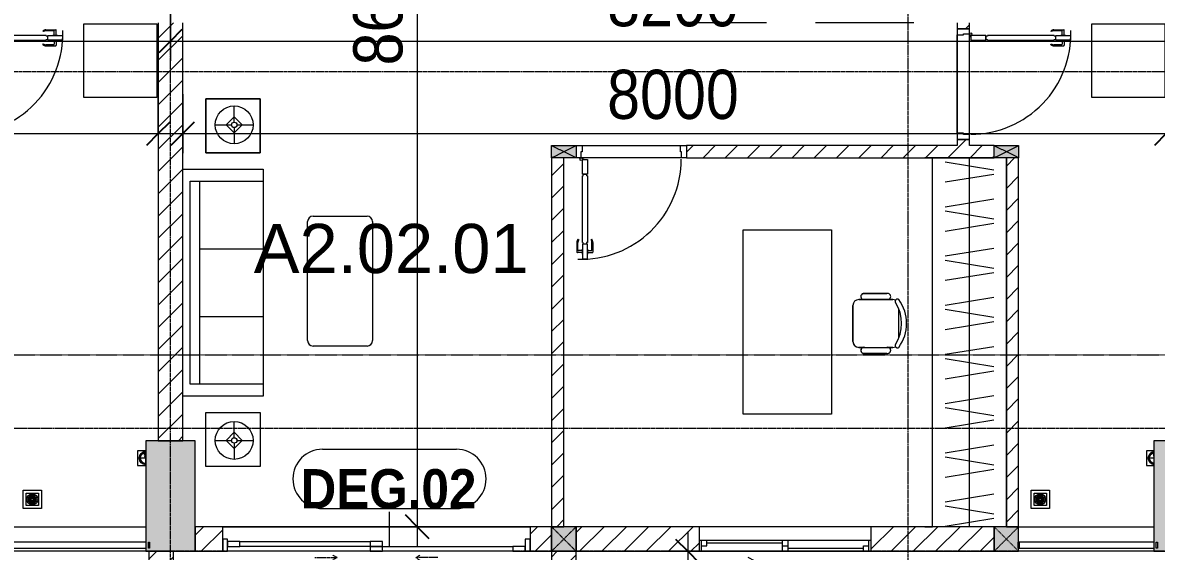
# Model space of a CAD drawing. Header units: millimetres. Extents: x 962 to 239635, y -15958 to 82755.
# Drawn here: x 160501 to 169723, y 24537 to 28837 of the extents above; entities that cross this region are included whole.
import ezdxf

# ---------------------------------------------------------------- set-up
doc = ezdxf.new("R2010")
doc.units = ezdxf.units.MM
for name, pattern in [('Dash', [6, 3, -3]), ('Dash Dot 3_16_', [7.9375, 4.7625, -1.5875, 0, -1.5875]), ('Grid Line', [22.225, 12.7, -3.175, 3.175, -3.175]), ('IMPORT-CENTER _2_', [40.64, 25.4, -5.08, 5.08, -5.08])]:
    doc.linetypes.add(name, pattern=pattern)
for name, color, linetype, lineweight in [('0-1', 7, 'Continuous', 5), ('A-ANNO-DIMS', 211, 'Continuous', 9), ('A-ANNO-DIMS-160', 211, 'Continuous', 9), ('A-AREA-IDEN', 2, 'Continuous', 9), ('A-DETL-GENF-1', 9, 'Continuous', 9), ('A-DOOR', 31, 'Continuous', 9), ('A-DOOR-1', 254, 'Continuous', 9), ('A-DOOR-2', 9, 'Continuous', 9), ('A-DOOR-FRAM', 31, 'Continuous', 9), ('A-DOOR-HDLN', 31, 'Dash', 9), ('A-DOOR-IDEN', 31, 'Continuous', 9), ('A-FLOR-2', 9, 'Continuous', 9), ('A-FLOR-HRAL-1', 254, 'Continuous', 9), ('A-FLOR-HRAL-2', 9, 'Continuous', 9), ('A-GLAZ', 151, 'Continuous', 9), ('A-WALL', 113, 'Continuous', 9), ('A-WALL-1', 253, 'Continuous', 18), ('A-WALL-2', 9, 'Continuous', 9), ('A-WALL-3', 113, 'Continuous', 18), ('A-WALL-PATT-1', 10, 'Continuous', 9), ('A-WALL-PATT-2', 111, 'Continuous', 9), ('G-ANNO-SYMB-1', 111, 'Dash Dot 3_16_', 18), ('G-IMPT', 8, 'Continuous', 9), ('G-IMPT-1', 254, 'Continuous', 9), ('G-IMPT-2', 8, 'IMPORT-CENTER _2_', 9), ('I-FURN', 30, 'Continuous', 9), ('I-FURN-1', 254, 'Continuous', 9), ('M-EQPM', 50, 'Continuous', 9), ('S-COLS', 52, 'Continuous', 9), ('S-COLS-1', 52, 'Continuous', 5), ('S-COLS-2', 7, 'Continuous', 18), ('S-COLS-3', 254, 'Continuous', 9), ('S-COLS-4', 253, 'Continuous', 18), ('S-COLS-5', 52, 'Dash', 9), ('S-COLS-6', 52, 'Continuous', 18), ('S-COLS-HDLN', 52, 'Dash', 9), ('S-COLS-HDLN-1', 9, 'Dash', 9), ('S-GRID-1', 1, 'Grid Line', 9)]:
    doc.layers.add(name, color=color, linetype=linetype, lineweight=lineweight)
doc.styles.add('Arial_11', font='arial_0.ttf', dxfattribs={"height": 400})
doc.styles.add('Arial_B_6', font='arialbd_0.ttf', dxfattribs={"width": 0.9, "height": 320})
doc.styles.add('UTM Avo', font='UTM Avo.ttf', dxfattribs={"width": 0.9, "height": 400})
doc.dimstyles.new('1_Dim_chi_tiet_2_5', dxfattribs={"dimscale": 304.8, "dimtxt": 399.720379, "dimasz": 0.629921, "dimexe": 0.524934, "dimexo": 0.0625, "dimgap": 0.052493, "dimtad": 1, "dimdec": 0, "dimrnd": 5, "dimzin": 0, "dimdsep": 46, "dimtxsty": 'UTM Avo', "dimblk1": 'OBLIQUE', "dimblk2": 'OBLIQUE', "dimsah": 1, "dimcen": 0.09, "dimdle": 0.524934, "dimazin": 0, "dimtfac": 1, "dimtdec": 4, "dimtix": 1, "dimtmove": 0, "dimatfit": 3, "dimfxl": 1.049869, "dimfxlon": 1, "dimtvp": 1, "dimtolj": 1, "dimtzin": 0, "dimarcsym": 2})
doc.dimstyles.new('1_Dim_chi_tiet_2_5_1', dxfattribs={"dimscale": 304.8, "dimtxt": 399.720379, "dimasz": 0.629921, "dimexe": 0.524934, "dimexo": 0.0625, "dimgap": 0.052493, "dimtad": 1, "dimdec": 0, "dimrnd": 5, "dimzin": 0, "dimdsep": 46, "dimtxsty": 'UTM Avo', "dimblk1": 'OBLIQUE', "dimblk2": 'OBLIQUE', "dimsah": 1, "dimcen": 0.09, "dimdle": 0.524934, "dimazin": 0, "dimtfac": 1, "dimtdec": 4, "dimtix": 1, "dimtmove": 0, "dimatfit": 3, "dimfxl": 1.049869, "dimfxlon": 1, "dimtvp": 1, "dimtolj": 1, "dimtzin": 0, "dimarcsym": 2})
pattern_1 = [(45, (0, 0), (-90.50967, 90.50967), [])]
pattern_2 = [(45, (61750.9, 0), (-90.50967, 90.50967), [])]

# ---------------------------------------------------------------- blocks, each defined once
blk = doc.blocks.new('NCV_TKTC_KET CAU_rvt-1-TKCS_MB TẦNG 2')
at = {"layer": 'S-COLS-1'}
h = blk.add_hatch(color=256, dxfattribs=at)
h.paths.add_polyline_path([(100152.6, 24536.9), (100152.6, 25436.9), (99752.6, 25436.9), (99752.6, 24536.9), (99782.6, 24536.9)])
h.paths.add_polyline_path([(99782.6, 24561.9), (99772.6, 24561.9), (99772.6, 24611.9), (99782.6, 24611.9)])
h = blk.add_hatch(color=256, dxfattribs=at)
h.paths.add_polyline_path([(108352.6, 24536.9), (108352.6, 25436.9), (107952.6, 25436.9), (107952.6, 24536.9), (107982.6, 24536.9)])
h.paths.add_polyline_path([(107982.6, 24561.9), (107972.6, 24561.9), (107972.6, 24611.9), (107982.6, 24611.9)])
at = {"layer": 'S-COLS-2'}
for p, q in [((100152.6, 25436.9), (99752.6, 25436.9)), ((99752.6, 25436.9), (99752.6, 24536.9)), ((100152.6, 24536.9), (100152.6, 25436.9)), ((108352.6, 25436.9), (107952.6, 25436.9)), ((107952.6, 25436.9), (107952.6, 24536.9)), ((99752.6, 24536.9), (100152.6, 24536.9)), ((107952.6, 24536.9), (108352.6, 24536.9))]:
    blk.add_line(p, q, dxfattribs=at)
blk = doc.blocks.new('DOOR_CW_01 CANH MO-PANEL KINH - DIW_01-900x2200-CỬA GỖ VÂN LAMINATE-V5-TKCS_MB TẦNG 2')
at = {"layer": 'A-DETL-GENF-1'}
for p, q in [((-397, -182), (-397, -62)), ((-397, -62), (-357, -62)), ((-357, -62), (-357, -182)), ((-357, -182), (-397, -182)), ((-391, -196), (-391, -182)), ((-391, -182), (-363, -182)), ((-363, -182), (-363, -196)), ((-397, -196), (-391, -196)), ((-397, -738), (-397, -196)), ((-357, -196), (-363, -196)), ((-357, -196), (-357, -738)), ((-442, -737), (-442, -816.5)), ((-434, -799.5), (-434, -737)), ((-433.9, -711.2), (-427.3, -715.8)), ((-320.1, -711.2), (-326.7, -715.8)), ((-320, -799.5), (-320, -737)), ((-312, -737), (-312, -816.5)), ((-399, -820.5), (-438, -820.5)), ((-399, -803.5), (-430, -803.5)), ((-399, -792.2), (-399, -831.8)), ((-397, -792.2), (-399, -792.2)), ((-397, -738), (-391, -738)), ((-357, -752), (-397, -752)), ((-397, -752), (-397, -872)), ((-397, -792.2), (-397, -831.8)), ((-391, -752), (-391, -738)), ((-363, -752), (-391, -752)), ((-357, -738), (-363, -738)), ((-363, -738), (-363, -752)), ((-357, -872), (-357, -752)), ((-357, -792.2), (-357, -831.8)), ((-357, -792.2), (-355, -792.2)), ((-355, -792.2), (-355, -831.8)), ((-355, -803.5), (-324, -803.5)), ((-355, -820.5), (-316, -820.5)), ((-399, -831.8), (-397, -831.8)), ((-397, -872), (-357, -872)), ((-355, -831.8), (-357, -831.8))]:
    blk.add_line(p, q, dxfattribs=at)
blk.add_circle((-407, -60), 10, dxfattribs=at)
for centre, radius, start, end in [((-407, -60), 814, 268, 0), ((-397, -737), 45, 145, 180), ((-397, -737), 37, 145, 180), ((-357, -737), 37, 0, 35), ((-357, -737), 45, 360, 35), ((-438, -816.5), 4, 180, 270), ((-430, -799.5), 4, 180, 270), ((-324, -799.5), 4, 270, 0), ((-316, -816.5), 4, 270, 0)]:
    blk.add_arc(centre, radius, start, end, dxfattribs=at)
at = {"layer": 'A-DOOR-2'}
for p, q in [((-448.4, 50), (-400, 50)), ((-400, 50), (-400, 0)), ((400, 0), (400, 50)), ((400, 50), (450, 50)), ((450, 50), (450, -50)), ((-410, -50), (-448.4, -50)), ((-410, 0), (-410, -50)), ((-400, 0), (-410, 0)), ((-407, -50), (-382, -50)), ((410, 0), (400, 0)), ((410, -50), (410, 0)), ((450, -50), (410, -50))]:
    blk.add_line(p, q, dxfattribs=at)
blk = doc.blocks.new('TU DO LV A - TU DO LV A-901194-TKCS_MB TẦNG 2')
at = {"layer": 'I-FURN'}
for p, q in [((0, 0), (3000, 0)), ((4.3, -101), (68.9, -499)), ((169, -101), (104.4, -499)), ((202.5, -101), (267.1, -499)), ((404.3, -101), (468.9, -499)), ((569, -101), (504.4, -499)), ((602.5, -101), (667.1, -499)), ((804.3, -101), (868.9, -499)), ((969, -101), (904.4, -499)), ((1002.5, -101), (1067.1, -499)), ((1204.3, -101), (1268.9, -499)), ((1369, -101), (1304.4, -499)), ((1402.5, -101), (1467.1, -499)), ((1604.3, -101), (1668.9, -499)), ((1769, -101), (1704.4, -499)), ((1802.5, -101), (1867.1, -499)), ((2004.3, -101), (2068.9, -499)), ((2169, -101), (2104.4, -499)), ((2202.5, -101), (2267.1, -499)), ((2404.3, -101), (2468.9, -499)), ((2569, -101), (2504.4, -499)), ((2602.5, -101), (2667.1, -499)), ((2804.3, -101), (2868.9, -499)), ((2969, -101), (2904.4, -499)), ((0, -300), (3000, -300))]:
    blk.add_line(p, q, dxfattribs=at)
at = {"layer": 'I-FURN-1'}
blk.add_line((0, 0), (3000, 0), dxfattribs=at)
blk = doc.blocks.new('BAN LV A - BAN LV A_dwg_ban hoc2-348006-TKCS_MB TẦNG 2')
at = {"layer": 'I-FURN'}
for p, q in [((-194.4, 388.8), (-194.4, 113.4)), ((145.8, 437.4), (-145.8, 437.4)), ((194.4, 113.4), (194.4, 388.8)), ((-243, 354.4), (-243, 162)), ((194.4, 351.4), (194.4, 150.8)), ((243.7, 162), (243.7, 354.4)), ((-120.5, 64.8), (120.5, 64.8))]:
    blk.add_line(p, q, dxfattribs=at)
at = {"layer": 'I-FURN', "flags": 128}
blk.add_lwpolyline([(-737.8, 610.5), (-737.8, 1330.5), (-154.9, 1330.5), (762.2, 1330.5), (762.2, 610.5)], close=True, dxfattribs=at)
at = {"layer": 'I-FURN'}
for centre, radius, start, end in [((-218.7, 347.3), 25.3, 343.7398, 163.7398), ((-145.8, 388.8), 48.6, 90, 180), ((145.8, 388.8), 48.6, 360, 90), ((219.4, 347.3), 25.3, 16.2602, 170.70537), ((-218.7, 154.9), 25.3, 163.7398, 16.2602), ((-180.2, 75.4), 17.8, 57.97259, 216.69006), ((-145.8, 113.4), 48.6, 180, 207.58444), ((180.2, 75.4), 17.8, 323.30994, 122.02741), ((145.8, 113.4), 48.6, 332.41556, 0), ((219.4, 154.9), 25.3, 189.29463, 16.2602), ((0, 324), 324, 233.1301, 306.8699), ((0, 359.3), 318.2, 237.57575, 302.42425)]:
    blk.add_arc(centre, radius, start, end, dxfattribs=at)
blk = doc.blocks.new('BAN LV A - BAN LV A_dwg-348005-TKCS_MB TẦNG 2')
at = {"extrusion": (0, 0, -1), "zscale": -1, "rotation": 180}
blk.add_blockref('BAN LV A - BAN LV A_dwg_ban hoc2-348006-TKCS_MB TẦNG 2', (-729, 1383.7), dxfattribs=at)
blk = doc.blocks.new('BAN LV A - BAN LV A-401069-TKCS_MB TẦNG 2')
at = {"layer": 'I-FURN-1'}
for p, q in [((-8.8, -53.2), (1491.2, -53.2)), ((-8.8, -773.2), (-8.8, -53.2)), ((1491.2, -53.2), (1491.2, -773.2)), ((1491.2, -773.2), (-8.8, -773.2)), ((534.6, -1029.3), (534.6, -994.9)), ((583.2, -946.3), (874.8, -946.3)), ((923.4, -994.9), (923.4, -1032.3)), ((486, -1221.7), (486, -1029.3)), ((972.7, -1029.3), (972.7, -1221.7)), ((534.6, -1270.3), (534.6, -1235.9)), ((923.4, -1232.9), (923.4, -1270.3))]:
    blk.add_line(p, q, dxfattribs=at)
for centre, radius, start, end in [((510.3, -1036.4), 25.3, 16.2602, 163.7398), ((583.2, -994.9), 48.6, 90, 180), ((874.8, -994.9), 48.6, 0, 90), ((948.4, -1036.4), 25.3, 16.2602, 170.70537), ((510.3, -1228.8), 25.3, 163.7398, 343.7398), ((583.2, -1270.3), 48.6, 180, 207.58444), ((874.8, -1270.3), 48.6, 332.41556, 0), ((948.4, -1228.8), 25.3, 189.29463, 16.2602), ((548.9, -1308.3), 17.8, 119.40397, 216.69006), ((729, -1059.7), 324, 233.1301, 306.8699), ((909.2, -1308.3), 17.8, 323.30994, 60.59603)]:
    blk.add_arc(centre, radius, start, end, dxfattribs=at)
at = {"extrusion": (0, 0, -1), "zscale": -1, "rotation": 180}
blk.add_blockref('BAN LV A - BAN LV A_dwg-348005-TKCS_MB TẦNG 2', (0, 0), dxfattribs=at)
blk = doc.blocks.new('MAY GIAT - MAY GIAT_dwg-348053-TKCS_MB TẦNG 2')
at = {"layer": 'G-IMPT-1', "flags": 128}
blk.add_lwpolyline([(5, 596.6), (5, 2.3), (605, 2.3), (605, 596.6)], close=True, dxfattribs=at)
blk = doc.blocks.new('MAY GIAT - MAY GIAT-401071-TKCS_MB TẦNG 2')
at = {"layer": 'I-FURN-1'}
for p, q in [((5, -2.3), (605, -2.3)), ((5, -596.6), (5, -2.3)), ((605, -2.3), (605, -596.6)), ((605, -596.6), (5, -596.6))]:
    blk.add_line(p, q, dxfattribs=at)
at = {"extrusion": (0, 0, -1), "zscale": -1, "rotation": 180}
blk.add_blockref('MAY GIAT - MAY GIAT_dwg-348053-TKCS_MB TẦNG 2', (0, 0), dxfattribs=at)
blk = doc.blocks.new('LOBBY_SOFA_1 - LOBBY_SOFA_1-V7-TKCS_MB TẦNG 2')
at = {"layer": 'I-FURN'}
for p, q in [((-2172.3, 1064.5), (-2172.3, 1504.5)), ((-2128.3, 1548.5), (-1160.3, 1548.5)), ((-1116.3, 1504.5), (-1116.3, 1064.5)), ((-1160.3, 1020.5), (-2128.3, 1020.5)), ((-2556, 660), (-708, 660)), ((-2556, 4.9), (-2556, 660)), ((-2457, 66), (-2457, 660)), ((-1907, 143), (-1907, 660)), ((-1357, 143), (-1357, 660)), ((-807, 660), (-807, 66)), ((-708, 660), (-708, 4.9)), ((-2688.2, 633.5), (-3128.2, 633.5)), ((-3128.2, 633.5), (-3128.2, 193.5)), ((-2915.4, 445), (-2915.4, 577)), ((-2688.2, 193.5), (-2688.2, 633.5)), ((-575.9, 633.5), (-135.9, 633.5)), ((-575.9, 193.5), (-575.9, 633.5)), ((-348.6, 445), (-348.6, 577)), ((-135.9, 633.5), (-135.9, 193.5)), ((-2981.4, 423), (-2915.4, 489)), ((-2915.4, 489), (-2849.4, 423)), ((-348.6, 489), (-414.6, 423)), ((-282.6, 423), (-348.6, 489)), ((-2937.4, 423), (-3069.4, 423)), ((-2915.4, 357), (-2981.4, 423)), ((-2849.4, 423), (-2915.4, 357)), ((-2915.4, 269), (-2915.4, 401)), ((-2893.4, 423), (-2761.4, 423)), ((-370.6, 423), (-502.6, 423)), ((-414.6, 423), (-348.6, 357)), ((-348.6, 357), (-282.6, 423)), ((-348.6, 269), (-348.6, 401)), ((-326.6, 423), (-194.6, 423)), ((-3128.2, 193.5), (-2688.2, 193.5)), ((-135.9, 193.5), (-575.9, 193.5)), ((-807, 143), (-2457, 143)), ((-807, 66), (-2457, 66))]:
    blk.add_line(p, q, dxfattribs=at)
for centre, radius in [((-2915.4, 423), 154), ((-348.6, 423), 154), ((-2915.4, 423), 22), ((-348.6, 423), 22)]:
    blk.add_circle(centre, radius, dxfattribs=at)
for centre, start, end in [((-2128.3, 1504.5), 90, 180), ((-1160.3, 1504.5), 0, 90), ((-2128.3, 1064.5), 180, 270), ((-1160.3, 1064.5), 270, 0)]:
    blk.add_arc(centre, 44, start, end, dxfattribs=at)
at = {"layer": 'I-FURN-1'}
for p, q in [((-2172.3, 1064.5), (-2172.3, 1504.5)), ((-2128.3, 1548.5), (-1160.3, 1548.5)), ((-1116.3, 1504.5), (-1116.3, 1064.5)), ((-1160.3, 1020.5), (-2128.3, 1020.5)), ((-2556, 660), (-708, 660)), ((-2556, 4.9), (-2556, 660)), ((-708, 660), (-708, 4.9)), ((-3128.2, 633.5), (-2688.2, 633.5)), ((-3128.2, 193.5), (-3128.2, 633.5)), ((-2688.2, 633.5), (-2688.2, 193.5)), ((-575.9, 633.5), (-135.9, 633.5)), ((-575.9, 193.5), (-575.9, 633.5)), ((-135.9, 633.5), (-135.9, 193.5)), ((-2688.2, 193.5), (-3128.2, 193.5)), ((-135.9, 193.5), (-575.9, 193.5))]:
    blk.add_line(p, q, dxfattribs=at)
for centre, start, end in [((-2128.3, 1504.5), 90, 180), ((-1160.3, 1504.5), 0, 90), ((-2128.3, 1064.5), 180, 270), ((-1160.3, 1064.5), 270, 0)]:
    blk.add_arc(centre, 44, start, end, dxfattribs=at)
blk = doc.blocks.new('Railing - 50 x 10mm-901205-TKCS_MB TẦNG 2')
at = {"layer": 'A-FLOR-HRAL-2'}
for p, q in [((25, 5), (-25, 5)), ((-25, 5), (-25, -5)), ((25, -5), (25, 5)), ((-25, -5), (25, -5))]:
    blk.add_line(p, q, dxfattribs=at)
blk = doc.blocks.new('Railing - Railing-883257-TKCS_MB TẦNG 2')
at = {"layer": 'A-FLOR-HRAL-2'}
for p, q in [((85044.1, 15351.2), (83949.1, 15351.2)), ((83949.1, 15301.2), (85044.1, 15301.2))]:
    blk.add_line(p, q, dxfattribs=at)
at = {"extrusion": (0, 0, -1), "zscale": -1, "rotation": 90.00000000000072}
for p in [(-83944.1, 15326.2), (-85069.1, 15326.2)]:
    blk.add_blockref('Railing - 50 x 10mm-901205-TKCS_MB TẦNG 2', p, dxfattribs=at)
blk = doc.blocks.new('Railing - Railing-883259-TKCS_MB TẦNG 2')
at = {"layer": 'A-FLOR-HRAL-2'}
for p, q in [((76844.1, 15351.2), (75749.1, 15351.2)), ((75749.1, 15301.2), (76844.1, 15301.2))]:
    blk.add_line(p, q, dxfattribs=at)
at = {"extrusion": (0, 0, -1), "zscale": -1, "rotation": 90.00000000000072}
for p in [(-75744.1, 15326.2), (-76869.1, 15326.2)]:
    blk.add_blockref('Railing - 50 x 10mm-901205-TKCS_MB TẦNG 2', p, dxfattribs=at)
blk = doc.blocks.new('G1_SOF - BO TRU - 100x200-746114-TKCS_MB TẦNG 2')
at = {"layer": 'S-COLS'}
blk.add_hatch(color=256, dxfattribs=at).paths.add_polyline_path([(50, -100), (50, 100), (-50, 100), (-50, -100)])
at = {"layer": 'S-COLS-4'}
for p, q in [((-50, 100), (50, 100)), ((-50, -100), (-50, 100)), ((50, 100), (50, -100)), ((50, -100), (-50, -100))]:
    blk.add_line(p, q, dxfattribs=at)
at = {"layer": 'S-COLS-HDLN-1'}
for p, q in [((50, -100), (-50, 100)), ((-50, -100), (50, 100))]:
    blk.add_line(p, q, dxfattribs=at)
blk = doc.blocks.new('DOOR_CW_01 CANH MO-PANEL KINH - DIG_01-900x2200-CỬA NHÔM KÍNH-901226-TKCS_MB TẦNG 2')
at = {"layer": 'A-DETL-GENF-1'}
for p, q in [((-399, 831.8), (-397, 831.8)), ((-399, 792.2), (-399, 831.8)), ((-397, 872), (-357, 872)), ((-397, 752), (-397, 872)), ((-397, 792.2), (-397, 831.8)), ((-357, 872), (-357, 752)), ((-357, 792.2), (-357, 831.8)), ((-355, 831.8), (-357, 831.8)), ((-355, 792.2), (-355, 831.8)), ((-442, 737), (-442, 816.5)), ((-399, 820.5), (-438, 820.5)), ((-434, 799.5), (-434, 737)), ((-399, 803.5), (-430, 803.5)), ((-397, 792.2), (-399, 792.2)), ((-357, 752), (-397, 752)), ((-397, 738), (-391, 738)), ((-397, 738), (-397, 196)), ((-363, 752), (-391, 752)), ((-391, 752), (-391, 738)), ((-363, 738), (-363, 752)), ((-357, 738), (-363, 738)), ((-357, 792.2), (-355, 792.2)), ((-357, 196), (-357, 738)), ((-355, 820.5), (-316, 820.5)), ((-355, 803.5), (-324, 803.5)), ((-320, 799.5), (-320, 737)), ((-312, 737), (-312, 816.5)), ((-433.9, 711.2), (-427.3, 715.8)), ((-320.1, 711.2), (-326.7, 715.8)), ((-397, 196), (-391, 196)), ((-391, 196), (-391, 182)), ((-357, 196), (-363, 196)), ((-363, 182), (-363, 196)), ((-357, 182), (-397, 182)), ((-397, 182), (-397, 62)), ((-391, 182), (-363, 182)), ((-357, 62), (-357, 182)), ((-397, 62), (-357, 62))]:
    blk.add_line(p, q, dxfattribs=at)
blk.add_circle((-407, 60), 10, dxfattribs=at)
for centre, radius, start, end in [((-407, 60), 814, 360, 92), ((-438, 816.5), 4, 90, 180), ((-430, 799.5), 4, 90, 180), ((-324, 799.5), 4, 360, 90), ((-316, 816.5), 4, 0, 90), ((-397, 737), 45, 180, 215), ((-397, 737), 37, 180, 215), ((-357, 737), 37, 325, 0), ((-357, 737), 45, 325, 0)]:
    blk.add_arc(centre, radius, start, end, dxfattribs=at)
at = {"layer": 'A-DOOR-2'}
for p, q in [((-410, 50), (-450, 50)), ((-450, 50), (-450, -50)), ((-410, 0), (-410, 50)), ((-400, 0), (-410, 0)), ((-407, 50), (-382, 50)), ((-400, -50), (-400, 0)), ((410, 0), (400, 0)), ((400, 0), (400, -50)), ((450, 50), (410, 50)), ((410, 50), (410, 0)), ((450, -50), (450, 50)), ((-450, -50), (-400, -50)), ((400, -50), (450, -50))]:
    blk.add_line(p, q, dxfattribs=at)
blk = doc.blocks.new('NCV_TKTC_TANG 2_rvt-1-TKCS_MB TẦNG 2')
at = {"layer": 'A-WALL-PATT-1'}
h = blk.add_hatch(dxfattribs=at)
h.set_pattern_fill('FP_1', color=256, style=0, pattern_type=2)
h.set_pattern_definition(pattern_1)
h.paths.add_polyline_path([(106352.6, 27836.9), (106452.6, 27836.9), (106452.6, 27886.9), (106352.6, 27886.9), (106352.6, 27850)])
h.paths.add_polyline_path([(106352.6, 28786.9), (106452.6, 28786.9), (106452.6, 28836.9), (106352.6, 28836.9)])
h = blk.add_hatch(dxfattribs=at)
h.set_pattern_fill('FP_1', color=256, style=0, pattern_type=2)
h.set_pattern_definition(pattern_1)
h.paths.add_polyline_path([(104150.9, 27736.9), (106652.6, 27736.9), (106652.6, 27836.9), (104150.9, 27836.9)])
h = blk.add_hatch(dxfattribs=at)
h.set_pattern_fill('FP_1', color=256, style=0, pattern_type=2)
h.set_pattern_definition(pattern_1)
h.paths.add_polyline_path([(103152.6, 24736.9), (103152.6, 27736.9), (103052.6, 27736.9), (103052.6, 24736.9)])
h = blk.add_hatch(dxfattribs=at)
h.set_pattern_fill('FP_1', color=256, style=0, pattern_type=2)
h.set_pattern_definition(pattern_1)
h.paths.add_polyline_path([(106752.6, 24736.9), (106852.6, 24736.9), (106852.6, 27736.9), (106752.6, 27736.9), (106752.6, 25733.6)])
at = {"layer": 'A-FLOR-2'}
for p, q in [((104800.9, 28836.9), (104100.9, 28836.9)), ((106000.5, 28836.9), (105200.5, 28836.9)), ((106352.6, 27936.9), (106352.6, 28736.9)), ((106352.6, 28736.9), (106352.6, 27936.9)), ((106452.6, 27926.9), (106452.6, 28746.9)), ((103300.9, 27836.9), (104100.9, 27836.9)), ((104110.9, 27736.9), (103290.9, 27736.9)), ((106152.6, 27736.9), (106088.8, 27736.9)), ((106652.6, 27736.9), (106152.6, 27736.9)), ((106752.6, 27736.9), (106652.6, 27736.9)), ((106752.6, 24736.9), (106752.6, 27736.9)), ((100377.6, 24736.9), (102877.6, 24736.9)), ((102877.6, 24736.9), (100377.6, 24736.9)), ((106088.8, 24736.9), (106152.6, 24736.9))]:
    blk.add_line(p, q, dxfattribs=at)
at = {"layer": 'A-WALL-1'}
for p, q in [((106352.6, 28836.9), (106352.6, 28786.9)), ((106352.6, 28786.9), (106452.6, 28786.9)), ((106452.6, 28786.9), (106452.6, 28836.9)), ((106452.6, 27886.9), (106352.6, 27886.9)), ((106352.6, 27886.9), (106352.6, 27836.9)), ((106452.6, 27836.9), (106452.6, 27886.9)), ((106352.6, 27836.9), (104150.9, 27836.9)), ((104150.9, 27836.9), (104150.9, 27736.9)), ((106652.6, 27836.9), (106452.6, 27836.9)), ((103052.6, 27736.9), (103052.6, 24736.9)), ((103152.6, 24736.9), (103152.6, 27736.9)), ((104150.9, 27736.9), (106652.6, 27736.9)), ((106752.6, 27736.9), (106752.6, 24736.9)), ((106852.6, 24736.9), (106852.6, 27736.9)), ((103052.6, 24736.9), (103152.6, 24736.9)), ((106752.6, 24736.9), (106852.6, 24736.9))]:
    blk.add_line(p, q, dxfattribs=at)
at = {"layer": 'A-WALL-2'}
for p, q in [((103300.9, 27836.9), (104100.9, 27836.9)), ((104110.9, 27736.9), (103290.9, 27736.9)), ((98652.6, 24736.9), (99752.6, 24736.9)), ((106852.6, 24736.9), (107952.6, 24736.9)), ((99752.6, 24536.9), (98652.6, 24536.9)), ((107952.6, 24536.9), (106852.6, 24536.9))]:
    blk.add_line(p, q, dxfattribs=at)
at = {"layer": 'A-DOOR-1', "rotation": 270.0000000000003}
for p in [(98202.6, 28336.9), (106402.6, 28336.9)]:
    blk.add_blockref('DOOR_CW_01 CANH MO-PANEL KINH - DIG_01-900x2200-CỬA NHÔM KÍNH-901226-TKCS_MB TẦNG 2', p, dxfattribs=at)
at = {"layer": 'A-DOOR-1'}
blk.add_blockref('DOOR_CW_01 CANH MO-PANEL KINH - DIW_01-900x2200-CỬA GỖ VÂN LAMINATE-V5-TKCS_MB TẦNG 2', (103700.9, 27786.9), dxfattribs=at)
at = {"layer": 'A-FLOR-HRAL-1'}
for name in ['Railing - Railing-883259-TKCS_MB TẦNG 2', 'Railing - Railing-883257-TKCS_MB TẦNG 2']:
    blk.add_blockref(name, (22908.5, 9260.7), dxfattribs=at)
at = {"layer": 'I-FURN-1'}
for name, p, rotation in [('MAY GIAT - MAY GIAT-401071-TKCS_MB TẦNG 2', (99245.9, 28222), 89.9999999999998), ('MAY GIAT - MAY GIAT-401071-TKCS_MB TẦNG 2', (107445.9, 28222), 89.9999999999998), ('LOBBY_SOFA_1 - LOBBY_SOFA_1-V7-TKCS_MB TẦNG 2', (100047.7, 25090.4), 269.9999999999993), ('TU DO LV A - TU DO LV A-901194-TKCS_MB TẦNG 2', (106152.6, 24736.9), 89.9999999999999), ('BAN LV A - BAN LV A-401069-TKCS_MB TẦNG 2', (104557.8, 25661.2), 90.0000000000001)]:
    blk.add_blockref(name, p, dxfattribs=dict(at, rotation=rotation))
at = {"layer": 'S-COLS-3', "rotation": 90.00000000000037}
for p in [(103152.6, 27786.9), (106752.6, 27786.9)]:
    blk.add_blockref('G1_SOF - BO TRU - 100x200-746114-TKCS_MB TẦNG 2', p, dxfattribs=at)
blk = doc.blocks.new('1_FAMILY RVT - W01-WxH 1400x1400xmm-389822-TKCS_MB TẦNG 2')
at = {"layer": 'A-GLAZ'}
for p, q in [((248.4, 172.39), (299.2, 197.79)), ((-700, 96.19), (-700, -103.81)), ((700, 96.19), (-700, 96.19)), ((-700, 96.19), (-636.5, 96.19)), ((-680.95, 96.19), (-680.95, 7.29)), ((-636.5, 96.19), (-22.225, 96.19)), ((-636.5, 96.19), (-636.5, 51.74)), ((-22.225, 7.29), (-22.225, 96.19)), ((-22.225, 96.19), (22.225, 96.19)), ((22.225, 96.19), (680.95, 96.19)), ((22.225, 96.19), (22.225, 7.29)), ((248.4, 172.39), (299.2, 146.99)), ((248.4, 172.39), (451.6, 172.39)), ((680.95, 96.19), (700, 96.19)), ((680.95, 96.19), (680.95, 7.29)), ((700, -103.81), (700, 96.19)), ((-700, 7.29), (-680.95, 7.29)), ((-636.5, 51.74), (-680.95, 51.74)), ((-680.95, 7.29), (-22.225, 7.29)), ((-636.5, 73.965), (-22.225, 73.965)), ((22.225, 51.74), (-22.225, 51.74)), ((-22.225, 7.29), (22.225, 7.29)), ((22.225, 29.515), (636.5, 29.515)), ((22.225, 7.29), (636.5, 7.29)), ((636.5, 51.74), (636.5, 7.29)), ((680.95, 51.74), (636.5, 51.74)), ((636.5, 7.29), (700, 7.29)), ((-700, -103.81), (700, -103.81))]:
    blk.add_line(p, q, dxfattribs=at)
blk = doc.blocks.new('DEG_02-DEG_03 - DEG_02-2500x2400mm-CỬA ĐI 02 CÁNH TRƯỢT-625766-TKCS_MB TẦNG 2')
at = {"layer": 'A-DOOR'}
for p, q in [((-1110, 100), (-1210, 100)), ((-1210, 100), (-1210, 60)), ((-1110, 60), (-1110, 100)), ((-1110, 100), (-50, 100)), ((50, 100), (-50, 100)), ((-50, 100), (-50, 60)), ((50, 60), (50, 100)), ((-1210, 60), (-1110, 60)), ((-50, 60), (-1110, 60)), ((50, 60), (-50, 60)), ((-50, 60), (-50, 20)), ((-50, 60), (50, 60)), ((-50, 20), (50, 20)), ((50, 20), (50, 60)), ((50, 60), (1110, 60)), ((1110, 20), (50, 20)), ((1210, 60), (1110, 60)), ((1110, 60), (1110, 20)), ((1110, 20), (1210, 20)), ((1210, 20), (1210, 60))]:
    blk.add_line(p, q, dxfattribs=at)
at = {"layer": 'A-DOOR-FRAM'}
for p, q in [((-1210, 100), (-1250, 100)), ((-1250, 100), (-1250, 0)), ((-1210, 0), (-1210, 100)), ((1250, 100), (1210, 100)), ((1210, 100), (1210, 0)), ((1250, 0), (1250, 100)), ((-1250, 0), (-1210, 0)), ((1210, 0), (1250, 0))]:
    blk.add_line(p, q, dxfattribs=at)
at = {"layer": 'A-DOOR-HDLN'}
for p, q in [((-500.4, 151.1), (-320.4, 151.1)), ((-320.4, 151.1), (-355, 171.1)), ((-320.4, 151.1), (-355, 131.1)), ((320.4, 151.1), (355, 171.1)), ((320.4, 151.1), (355, 131.1)), ((500.4, 151.1), (320.4, 151.1))]:
    blk.add_line(p, q, dxfattribs=at)
blk = doc.blocks.new('TKTC_XREF_251221_MB TANG 2-7 - TKTC_XREF_260130_MB TANG 2-5_dwg_THU NUOC - THU NUOC-444531-TKCS_MB TẦNG 1-4746810-TKCS_MB TẦNG 2')
at = {"layer": 'G-IMPT'}
for p, q in [((-23.3, 10.8), (40.9, 10.8)), ((40.9, 4.8), (-23.3, 4.8)), ((-11, 23.3), (28.5, 23.3)), ((28.5, 17.3), (-11, 17.3)), ((-1.1, 35.6), (18.5, 35.6)), ((18.5, 29.6), (-1.1, 29.6)), ((-23.3, -13.6), (40.9, -13.6)), ((40.9, -19.6), (-23.3, -19.6)), ((-11, -26.1), (28.5, -26.1)), ((28.5, -32.1), (-11, -32.1)), ((-1.1, -38.5), (18.5, -38.5)), ((18.5, -44.5), (-1.1, -44.5))]:
    blk.add_line(p, q, dxfattribs=at)
at = {"layer": 'G-IMPT', "flags": 128}
for points in [[(83.7, -79.4), (83.7, 70.6), (-66.3, 70.6), (-66.3, -79.4)], [(58.7, -54.4), (58.7, 45.6), (-41.3, 45.6), (-41.3, -54.4)]]:
    blk.add_lwpolyline(points, close=True, dxfattribs=at)
for points in [[(-23.3, -1.2), (0.7, -1.2), (0.7, -7.2), (-23.3, -7.2)], [(40.9, -7.2), (16.7, -7.2), (16.7, -1.2), (40.9, -1.2)]]:
    blk.add_lwpolyline(points, dxfattribs=at)
at = {"layer": 'G-IMPT'}
for centre, radius, start, end in [((8.7, -4.4), 45, 360, 180), ((8.7, -4.4), 45, 360, 180), ((-23.3, 7.8), 3, 90, 270), ((-11, 20.3), 3, 90, 270), ((-1.1, 32.6), 3, 90, 270), ((18.5, 32.6), 3, 270, 90), ((28.5, 20.3), 3, 270, 90), ((40.9, 7.8), 3, 270, 90), ((8.7, -4.4), 45, 180, 360), ((8.7, -4.4), 45, 180, 360), ((-23.3, -4.2), 3, 90, 270), ((-23.3, -16.6), 3, 90, 270), ((-11, -29.1), 3, 90, 270), ((-1.1, -41.5), 3, 90, 270), ((18.5, -41.5), 3, 270, 90), ((28.5, -29.1), 3, 270, 90), ((40.9, -4.2), 3, 270, 90), ((40.9, -16.6), 3, 270, 90)]:
    blk.add_arc(centre, radius, start, end, dxfattribs=at)
blk = doc.blocks.new('TKTC_XREF_251221_MB TANG 2-7 - TKTC_XREF_260130_MB TANG 2-5_dwg_$cc-V175-TKCS_MB TẦNG 2')
at = {"layer": 'G-IMPT-2'}
for p, q in [((-0.67, 0), (0.02, 0)), ((0, -0.67), (0, 0.67))]:
    blk.add_line(p, q, dxfattribs=at)
at = {"layer": 'M-EQPM'}
for centre, radius, start, end in [((0, 0), 0.5, 89.197, 270.212), ((0, 0), 0.5, 90, 270), ((0.19, 0.25), 0.313, 126.8699, 233.1301), ((-0.19, -0.25), 0.313, 45.2694, 53.1301), ((-0.19, -0.25), 0.312, 306.8699, 313.7572)]:
    blk.add_arc(centre, radius, start, end, dxfattribs=at)
blk = doc.blocks.new('TKTC_XREF_251221_MB TANG 2-7 - TKTC_XREF_260130_MB TANG 2-5_dwg_CUM U_DN100-V176-TKCS_MB TẦNG 2')
at = {"layer": 'G-IMPT'}
blk.add_hatch(color=256, dxfattribs=at).paths.add_polyline_path([(0, -61), (0, -57), (15, -55), (28, -49), (40, -40), (49, -28), (55, -15), (57, 0), (55, 15), (49, 28), (40, 40), (28, 49), (15, 55), (0, 57), (0, 61), (16, 59), (30, 53), (43, 43), (53, 30), (59, 16), (61, 0), (59, -16), (53, -30), (43, -43), (30, -53), (16, -59)])
for p, q in [((0, 61), (0, 57)), ((0, -61), (0, -57))]:
    blk.add_line(p, q, dxfattribs=at)
for radius in [69, 61, 57]:
    blk.add_arc((0, 0), radius, 270, 90, dxfattribs=at)
blk = doc.blocks.new('TKTC_XREF_251221_MB TANG 2-7 - TKTC_XREF_260130_MB TANG 2-5_dwg_$cc-V177-TKCS_MB TẦNG 2')
at = {"layer": 'G-IMPT-2'}
blk.add_line((-0.67, 0), (-0.08, 0), dxfattribs=at)
at = {"layer": 'M-EQPM'}
for centre, radius, start, end in [((0, 0), 0.5, 101.9606, 257.4924), ((0, 0), 0.5, 100.7826, 258.5488), ((0.19, 0.25), 0.313, 160.198, 199.3851)]:
    blk.add_arc(centre, radius, start, end, dxfattribs=at)
blk = doc.blocks.new('TKTC_XREF_251221_MB TANG 2-7 - TKTC_XREF_260130_MB TANG 2-5_dwg_CUM U_DN100-V178-TKCS_MB TẦNG 2')
at = {"layer": 'G-IMPT'}
blk.add_hatch(color=256, dxfattribs=at).paths.add_polyline_path([(11, -60), (11, -56), (15, -55), (28, -49), (40, -40), (49, -28), (55, -15), (57, 0), (55, 15), (49, 28), (40, 40), (28, 49), (11, 58), (11, 60), (16, 59), (30, 53), (43, 43), (53, 30), (59, 16), (61, 0), (59, -16), (53, -30), (43, -43), (30, -53), (16, -59)])
for radius, start, end in [(69, 279.7748, 80.0848), (61, 281.5, 78.3576), (57, 282.3124, 77.546)]:
    blk.add_arc((0, 0), radius, start, end, dxfattribs=at)
blk = doc.blocks.new('TKTC_XREF_251221_MB TANG 2-7 - TKTC_XREF_251221_MB TANG 2-7-2039446-TKCS_MB TẦNG 2')
at = {"layer": 'M-EQPM'}
for p, q in [((66100, 8117.6), (66031.2, 8117.6)), ((66031.2, 8117.6), (66031.2, 7998.2)), ((74300, 8117.6), (74240.1, 8117.6)), ((74240.1, 8117.6), (74240.1, 7998.2)), ((66031.2, 7998.2), (66100, 7998.2)), ((74240.1, 7998.2), (74300, 7998.2))]:
    blk.add_line(p, q, dxfattribs=at)
at = {"xscale": 90.00000000005114, "yscale": 90.00000000005114, "zscale": 90.00000000005114, "rotation": 0.304717521727566}
for name, p in [('TKTC_XREF_251221_MB TANG 2-7 - TKTC_XREF_260130_MB TANG 2-5_dwg_$cc-V175-TKCS_MB TẦNG 2', (66098.3, 8060.1)), ('TKTC_XREF_251221_MB TANG 2-7 - TKTC_XREF_260130_MB TANG 2-5_dwg_$cc-V177-TKCS_MB TẦNG 2', (74307.2, 8060.1))]:
    blk.add_blockref(name, p, dxfattribs=at)
at = {"extrusion": (0, 0, -1), "xscale": 0.789473684210524, "yscale": 0.789473684210524, "zscale": -0.7894736842105241, "rotation": 0.06930925665188988}
for name, p in [('TKTC_XREF_251221_MB TANG 2-7 - TKTC_XREF_260130_MB TANG 2-5_dwg_CUM U_DN100-V176-TKCS_MB TẦNG 2', (-66099.9, 8058.3)), ('TKTC_XREF_251221_MB TANG 2-7 - TKTC_XREF_260130_MB TANG 2-5_dwg_CUM U_DN100-V178-TKCS_MB TẦNG 2', (-74308.8, 8058.3))]:
    blk.add_blockref(name, p, dxfattribs=at)
at = {"extrusion": (0, 0, -1), "zscale": -1}
for p in [(-65184.2, 7727.7), (-73384.2, 7727.7)]:
    blk.add_blockref('TKTC_XREF_251221_MB TANG 2-7 - TKTC_XREF_260130_MB TANG 2-5_dwg_THU NUOC - THU NUOC-444531-TKCS_MB TẦNG 1-4746810-TKCS_MB TẦNG 2', p, dxfattribs=at)
blk = doc.blocks.new('G1_SOF - BO TRU - 200x200-3052400-TKCS_MB TẦNG 2')
at = {"layer": 'S-COLS-HDLN'}
for p, q in [((-100, 100), (100, -100)), ((100, 100), (-100, -100))]:
    blk.add_line(p, q, dxfattribs=at)
blk = doc.blocks.new('DIMBLOCK66-TKCS_MB TẦNG 2')
at = {"layer": 'A-ANNO-DIMS-160'}
for p, q in [((153503.5, 29007.8), (153503.5, 28527.8)), ((153503.5, 28687.8), (153503.5, 29007.8)), ((161703.5, 29007.8), (161703.5, 28527.8)), ((161703.5, 28687.8), (161703.5, 29007.8)), ((153503.5, 28687.8), (161703.5, 28687.8))]:
    blk.add_line(p, q, dxfattribs=at)
at = {"layer": 'A-ANNO-DIMS-160', "lineweight": 25}
for p, q in [((153503.5, 28687.8), (153599.5, 28783.8)), ((161703.5, 28687.8), (161799.5, 28783.8)), ((153503.5, 28687.8), (153407.5, 28591.8)), ((161703.5, 28687.8), (161607.5, 28591.8))]:
    blk.add_line(p, q, dxfattribs=at)
at = {"layer": 'A-ANNO-DIMS-160', "color": 0, "insert": (157055.7, 29207.5), "char_height": 400, "width": 1314.636, "attachment_point": 1, "line_spacing_factor": 1.110334, "style": 'UTM Avo'}
blk.add_mtext('8200', dxfattribs=at)
blk = doc.blocks.new('_Oblique')
at = {"color": 0, "linetype": 'ByBlock', "lineweight": -2}
blk.add_line((-0.5, -0.5), (0.5, 0.5), dxfattribs=at)
blk = doc.blocks.new('DIMBLOCK67-TKCS_MB TẦNG 2')
at = {"layer": 'A-ANNO-DIMS-160'}
for p, q in [((161703.5, 29007.8), (161703.5, 28527.8)), ((161703.5, 28687.8), (161703.5, 29007.8)), ((169903.5, 29007.8), (169903.5, 28527.8)), ((169903.5, 28687.8), (169903.5, 29007.8)), ((161703.5, 28687.8), (169903.5, 28687.8))]:
    blk.add_line(p, q, dxfattribs=at)
at = {"layer": 'A-ANNO-DIMS-160', "lineweight": 25}
for p, q in [((161703.5, 28687.8), (161799.5, 28783.8)), ((169903.5, 28687.8), (169999.5, 28783.8)), ((161703.5, 28687.8), (161607.5, 28591.8)), ((169903.5, 28687.8), (169807.5, 28591.8))]:
    blk.add_line(p, q, dxfattribs=at)
at = {"layer": 'A-ANNO-DIMS-160', "color": 0, "insert": (165255.7, 29207.5), "char_height": 400, "width": 1314.636, "attachment_point": 1, "line_spacing_factor": 1.110334, "style": 'UTM Avo'}
blk.add_mtext('8200', dxfattribs=at)
blk = doc.blocks.new('STN_Door Tag - STN_Door Tag-1788670-TKCS_MB TẦNG 2')
at = {"layer": 'A-DOOR-IDEN'}
for p, q in [((-3.37, 1.495), (3.431, 1.495)), ((-3.37, -1.524), (3.431, -1.524))]:
    blk.add_line(p, q, dxfattribs=at)
for centre, start, end in [((-3.37, -0.015), 90, 270), ((3.431, -0.015), 270, 90)]:
    blk.add_arc(centre, 1.509, start, end, dxfattribs=at)
blk = doc.blocks.new('DIMBLOCK282-TKCS_MB TẦNG 2')
at = {"layer": 'A-ANNO-DIMS-160'}
for p, q in [((153603.5, 28254.2), (153603.5, 27774.2)), ((153603.5, 27934.2), (153603.5, 28254.2)), ((161603.5, 28254.2), (161603.5, 27774.2)), ((161603.5, 27934.2), (161603.5, 28254.2)), ((153443.5, 27934.2), (161763.5, 27934.2))]:
    blk.add_line(p, q, dxfattribs=at)
at = {"layer": 'A-ANNO-DIMS-160', "lineweight": 25}
for p, q in [((153603.5, 27934.2), (153699.5, 28030.2)), ((161603.5, 27934.2), (161699.5, 28030.2)), ((153603.5, 27934.2), (153507.5, 27838.2)), ((161603.5, 27934.2), (161507.5, 27838.2))]:
    blk.add_line(p, q, dxfattribs=at)
at = {"layer": 'A-ANNO-DIMS-160', "color": 0, "insert": (157055.7, 28453.9), "char_height": 400, "width": 1314.636, "attachment_point": 1, "line_spacing_factor": 1.110334, "style": 'UTM Avo'}
blk.add_mtext('8000', dxfattribs=at)
blk = doc.blocks.new('DIMBLOCK283-TKCS_MB TẦNG 2')
at = {"layer": 'A-ANNO-DIMS-160'}
for p, q in [((161803.5, 28254.2), (161803.5, 27774.2)), ((161803.5, 27934.2), (161803.5, 28254.2)), ((169803.5, 28254.2), (169803.5, 27774.2)), ((169803.5, 27934.2), (169803.5, 28254.2)), ((161643.5, 27934.2), (169963.5, 27934.2))]:
    blk.add_line(p, q, dxfattribs=at)
at = {"layer": 'A-ANNO-DIMS-160', "lineweight": 25}
for p, q in [((161803.5, 27934.2), (161899.5, 28030.2)), ((169803.5, 27934.2), (169899.5, 28030.2)), ((161803.5, 27934.2), (161707.5, 27838.2)), ((169803.5, 27934.2), (169707.5, 27838.2))]:
    blk.add_line(p, q, dxfattribs=at)
at = {"layer": 'A-ANNO-DIMS-160', "color": 0, "insert": (165255.7, 28453.9), "char_height": 400, "width": 1314.636, "attachment_point": 1, "line_spacing_factor": 1.110334, "style": 'UTM Avo'}
blk.add_mtext('8000', dxfattribs=at)
blk = doc.blocks.new('DIMBLOCK291-TKCS_MB TẦNG 2')
at = {"layer": 'A-ANNO-DIMS-160'}
for p, q in [((163710, 33496.9), (163710, 24576.9)), ((164030, 33336.9), (163550, 33336.9)), ((163710, 33336.9), (164030, 33336.9)), ((164030, 24736.9), (163550, 24736.9)), ((163710, 24736.9), (164030, 24736.9))]:
    blk.add_line(p, q, dxfattribs=at)
at = {"layer": 'A-ANNO-DIMS-160', "lineweight": 25}
for p, q in [((163710, 33336.9), (163614, 33432.9)), ((163710, 33336.9), (163806, 33240.9)), ((163710, 24736.9), (163614, 24832.9)), ((163710, 24736.9), (163806, 24640.9))]:
    blk.add_line(p, q, dxfattribs=at)
at = {"layer": 'A-ANNO-DIMS-160', "color": 0, "insert": (163190.4, 28489.2), "char_height": 400, "width": 1314.636, "attachment_point": 1, "rotation": 90, "line_spacing_factor": 1.110334, "style": 'UTM Avo'}
blk.add_mtext('8600', dxfattribs=at)
blk = doc.blocks.new('DIMBLOCK332-TKCS_MB TẦNG 2')
at = {"layer": 'A-ANNO-DIMS-160', "lineweight": 25}
for p, q in [((165911.7, 24536.9), (165815.7, 24632.9)), ((165911.7, 24536.9), (166007.7, 24440.9)), ((165911.7, 23336.9), (165815.7, 23432.9)), ((165911.7, 23336.9), (166007.7, 23240.9))]:
    blk.add_line(p, q, dxfattribs=at)
at = {"layer": 'A-ANNO-DIMS-160'}
for p, q in [((165911.7, 24696.9), (165911.7, 23176.9)), ((166231.7, 24536.9), (165751.7, 24536.9)), ((165911.7, 24536.9), (166231.7, 24536.9)), ((166231.7, 23336.9), (165751.7, 23336.9)), ((165911.7, 23336.9), (166231.7, 23336.9))]:
    blk.add_line(p, q, dxfattribs=at)
at = {"layer": 'A-ANNO-DIMS-160', "color": 0, "insert": (165392.1, 23389.2), "char_height": 400, "width": 1314.636, "attachment_point": 1, "rotation": 90, "line_spacing_factor": 1.110334, "style": 'UTM Avo'}
blk.add_mtext('1200', dxfattribs=at)

msp = doc.modelspace()

# ---------------------------------------------------------------- hatches: boundary and pattern name
at = {"layer": 'A-WALL-PATT-2'}
h = msp.add_hatch(dxfattribs=at)
h.set_pattern_fill('FP_1', color=256, style=0, pattern_type=2)
h.set_pattern_definition(pattern_2)
h.paths.add_polyline_path([(161803.5, 25436.9), (161803.5, 28836.9), (161603.5, 28836.9), (161603.5, 25436.9)])
h.paths.add_polyline_path([(161803.5, 29036.9), (161803.5, 32236.9), (161603.5, 32236.9), (161603.5, 29036.9)])
h = msp.add_hatch(dxfattribs=at)
h.set_pattern_fill('FP_1', color=256, style=0, pattern_type=2)
h.set_pattern_definition(pattern_2)
h.paths.add_polyline_path([(164803.5, 24536.9), (164803.5, 24736.9), (164628.5, 24736.9), (164628.5, 24536.9)])
h.paths.add_polyline_path([(162128.5, 24536.9), (162128.5, 24736.9), (161903.5, 24736.9), (161903.5, 24536.9)])
h = msp.add_hatch(dxfattribs=at)
h.set_pattern_fill('FP_1', color=256, style=0, pattern_type=2)
h.set_pattern_definition(pattern_2)
h.paths.add_polyline_path([(167839.7, 24536.9), (168403.5, 24536.9), (168403.5, 24736.9), (167403.5, 24736.9), (167403.5, 24536.9)])
h.paths.add_polyline_path([(166003.5, 24536.9), (166003.5, 24736.9), (165003.5, 24736.9), (165003.5, 24536.9)])
h = msp.add_hatch(dxfattribs=at)
h.set_pattern_fill('FP_1', color=256, style=0, pattern_type=2)
h.set_pattern_definition(pattern_2)
h.paths.add_polyline_path([(161728.5, 23536.9), (161728.5, 24537.4), (161528.5, 24537.4), (161528.5, 23536.9)])
h = msp.add_hatch(dxfattribs=at)
h.set_pattern_fill('FP_1', color=256, style=0, pattern_type=2)
h.set_pattern_definition(pattern_2)
h.paths.add_polyline_path([(165003.5, 23536.9), (165003.5, 24536.9), (164803.5, 24536.9), (164803.5, 23536.9)])
at = {"layer": 'S-COLS-1'}
for points in [[(165003.5, 24536.9), (165003.5, 24736.9), (164803.5, 24736.9), (164803.5, 24536.9)], [(168598.5, 24536.9), (168603.5, 24536.9), (168603.5, 24561.9), (168598.5, 24561.9), (168598.5, 24611.9), (168603.5, 24611.9), (168603.5, 24736.9), (168403.5, 24736.9), (168403.5, 24536.9)]]:
    msp.add_hatch(color=256, dxfattribs=at).paths.add_polyline_path(points)

# ---------------------------------------------------------------- linework, layer by layer
at = {"layer": 'A-DOOR-IDEN'}
msp.add_line((163484.8, 24578.4), (163485.1, 24858.4), dxfattribs=at)
at = {"layer": 'A-WALL'}
for p, q in [((162128.5, 24736.9), (164628.5, 24736.9)), ((164803.5, 24536.9), (164803.5, 24736.9)), ((165003.5, 24736.9), (165003.5, 24536.9)), ((168403.5, 24536.9), (168403.5, 24736.9)), ((163328.5, 24536.9), (162168.5, 24536.9)), ((165003.5, 24536.9), (164803.5, 24536.9))]:
    msp.add_line(p, q, dxfattribs=at)
at = {"layer": 'A-WALL-3'}
for p, q in [((161603.5, 28836.9), (161603.5, 25436.9)), ((161803.5, 25436.9), (161803.5, 28836.9)), ((161603.5, 25436.9), (161803.5, 25436.9)), ((162128.5, 24736.9), (161903.5, 24736.9)), ((161903.5, 24736.9), (161903.5, 24536.9)), ((162128.5, 24536.9), (162128.5, 24736.9)), ((164803.5, 24736.9), (164628.5, 24736.9)), ((164628.5, 24736.9), (164628.5, 24536.9)), ((166003.5, 24736.9), (165003.5, 24736.9)), ((168403.5, 24736.9), (167403.5, 24736.9)), ((161728.5, 24537.4), (161528.5, 24537.4)), ((161528.5, 24537.4), (161528.5, 23536.9)), ((161728.5, 23536.9), (161728.5, 24537.4)), ((161903.5, 24536.9), (162128.5, 24536.9)), ((164628.5, 24536.9), (164803.5, 24536.9)), ((164803.5, 24536.9), (164803.5, 23536.9)), ((165003.5, 24536.9), (166003.5, 24536.9)), ((165003.5, 23536.9), (165003.5, 24536.9)), ((167403.5, 24536.9), (168403.5, 24536.9))]:
    msp.add_line(p, q, dxfattribs=at)
at = {"layer": 'G-ANNO-SYMB-1'}
msp.add_line((90498.7, 26135.3), (196677.7, 26135.3), dxfattribs=at)
at = {"layer": 'S-COLS'}
for p, q in [((164803.5, 24736.9), (164803.5, 24536.9)), ((165003.5, 24536.9), (165003.5, 24736.9)), ((168403.5, 24736.9), (168403.5, 24536.9)), ((164803.5, 24536.9), (165003.5, 24536.9))]:
    msp.add_line(p, q, dxfattribs=at)
at = {"layer": 'S-COLS-6'}
for p, q in [((165003.5, 24736.9), (164803.5, 24736.9)), ((168603.5, 24736.9), (168403.5, 24736.9)), ((168603.5, 24611.9), (168603.5, 24736.9)), ((168403.5, 24536.9), (168603.5, 24536.9)), ((168603.5, 24536.9), (168603.5, 24561.9))]:
    msp.add_line(p, q, dxfattribs=at)
at = {"layer": 'S-GRID-1'}
for p, q in [((161703.5, 19351.6), (161703.5, 76542.3)), ((167703.5, 19351.6), (167703.5, 76542.3)), ((189415.6, 28436.9), (96253.4, 28436.9)), ((187383.6, 25536.9), (98285.4, 25536.9)), ((189415.6, 24536.9), (96253.4, 24536.9))]:
    msp.add_line(p, q, dxfattribs=at)

# ---------------------------------------------------------------- block references
at = {"layer": '0-1'}
for name in ['NCV_TKTC_KET CAU_rvt-1-TKCS_MB TẦNG 2', 'NCV_TKTC_TANG 2_rvt-1-TKCS_MB TẦNG 2']:
    msp.add_blockref(name, (61750.9, 0), dxfattribs=at)
at = {"layer": 'A-DOOR', "rotation": 180}
msp.add_blockref('DEG_02-DEG_03 - DEG_02-2500x2400mm-CỬA ĐI 02 CÁNH TRƯỢT-625766-TKCS_MB TẦNG 2', (163378.5, 24636.9), dxfattribs=at)
at = {"layer": 'A-DOOR-IDEN', "xscale": 159.9999999999999, "yscale": 159.9999999999999, "zscale": 159.9999999999999}
msp.add_blockref('STN_Door Tag - STN_Door Tag-1788670-TKCS_MB TẦNG 2', (163480.2, 25128.7), dxfattribs=at)
at = {"layer": 'A-GLAZ', "rotation": 180}
msp.add_blockref('1_FAMILY RVT - W01-WxH 1400x1400xmm-389822-TKCS_MB TẦNG 2', (166703.5, 24633.1), dxfattribs=at)
at = {"layer": 'M-EQPM'}
msp.add_blockref('TKTC_XREF_251221_MB TANG 2-7 - TKTC_XREF_251221_MB TANG 2-7-2039446-TKCS_MB TẦNG 2', (95403.5, 17236.9), dxfattribs=at)
at = {"layer": 'S-COLS-5'}
for p in [(164903.5, 24636.9), (168503.5, 24636.9)]:
    msp.add_blockref('G1_SOF - BO TRU - 200x200-3052400-TKCS_MB TẦNG 2', p, dxfattribs=at)

# ---------------------------------------------------------------- texts
at = {"layer": 'A-AREA-IDEN', "insert": (163498.9, 26794.6), "char_height": 400, "width": 2233.6, "attachment_point": 8, "line_spacing_factor": 0.936439, "style": 'Arial_11'}
msp.add_mtext('\\pt8,16,24,32,40,48,56,64,72,80,88,96,104,112,120,128,136,144,152,160,168,176,184,192,200,208,216,224,232,240,248,256;A2.02.01', dxfattribs=at)
at = {"layer": 'A-DOOR-IDEN', "insert": (163476.9, 25043.3), "char_height": 320, "width": 1467.36, "attachment_point": 5, "line_spacing_factor": 0.936439, "style": 'Arial_B_6'}
msp.add_mtext('\\pt7.2,14.4,21.6,28.8,36,43.2,50.4,57.6,64.8,72,79.2,86.4,93.6,100.8,108,115.2,122.4,129.6,136.8,144,151.2,158.4,165.6,172.8,180,187.2,194.4,201.6,208.8,216,223.2,230.4;DEG.02', dxfattribs=at)

# ---------------------------------------------------------------- dimensions: what is measured, and where the dimension line sits
at = {"layer": 'A-ANNO-DIMS'}
for base, p1, p2, override, picture, middle in [((163710, 24736.9), (164030, 33336.9), (164030, 24736.9), {"dimpost": '<>', "dimfxl": 8600}, 'DIMBLOCK291-TKCS_MB TẦNG 2', (163487, 29036.9)), ((165911.7, 23336.9), (166231.7, 24536.9), (166231.7, 23336.9), {"dimpost": '<>', "dimfxl": 1200}, 'DIMBLOCK332-TKCS_MB TẦNG 2', (165688.7, 23936.9))]:
    dim = msp.add_linear_dim(base=base, p1=p1, p2=p2, angle=90, dimstyle='1_Dim_chi_tiet_2_5_1', override=override, dxfattribs=at)
    dim.commit()
    dim.dimension.update_dxf_attribs({"geometry": picture, "text_midpoint": middle})
for base, p1, p2, dimstyle, override, picture, middle in [((161703.5, 28687.8), (153503.5, 29007.8), (161703.5, 29007.8), '1_Dim_chi_tiet_2_5', {"dimpost": '<>', "dimfxl": 8200}, 'DIMBLOCK66-TKCS_MB TẦNG 2', (157603.5, 28910.8)), ((169903.5, 28687.8), (161703.5, 29007.8), (169903.5, 29007.8), '1_Dim_chi_tiet_2_5', {"dimpost": '<>', "dimfxl": 8200}, 'DIMBLOCK67-TKCS_MB TẦNG 2', (165803.5, 28910.8)), ((161603.5, 27934.2), (153603.5, 28254.2), (161603.5, 28254.2), '1_Dim_chi_tiet_2_5_1', {"dimpost": '<>', "dimfxl": 8000}, 'DIMBLOCK282-TKCS_MB TẦNG 2', (157603.5, 28157.2)), ((169803.5, 27934.2), (161803.5, 28254.2), (169803.5, 28254.2), '1_Dim_chi_tiet_2_5_1', {"dimpost": '<>', "dimfxl": 8000}, 'DIMBLOCK283-TKCS_MB TẦNG 2', (165803.5, 28157.2))]:
    dim = msp.add_linear_dim(base=base, p1=p1, p2=p2, dimstyle=dimstyle, override=override, dxfattribs=at)
    dim.commit()
    dim.dimension.update_dxf_attribs({"geometry": picture, "text_midpoint": middle})

doc.saveas('drawing.dxf')
